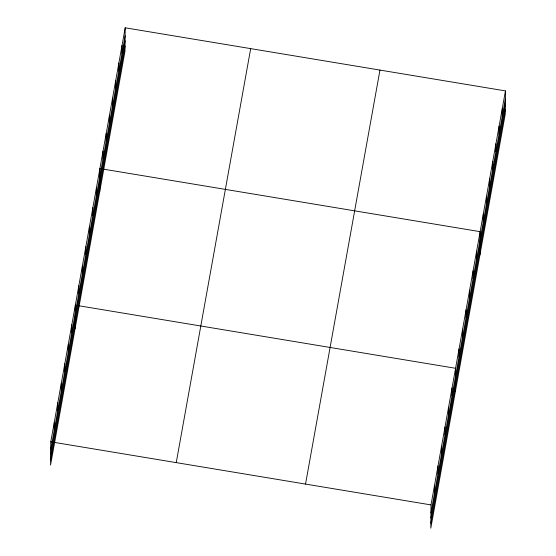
<?xml version="1.0" encoding="UTF-8"?>
<svg xmlns="http://www.w3.org/2000/svg" width="556" height="556" viewBox="0 0 556 556"><rect width="100%" height="100%" fill="white"/><g stroke="black" fill="none" stroke-linecap="round" stroke-linejoin="round"><path stroke-width="0.83" d="M125.197 27.8L50.77 441.805L50.561 465.094L124.996 51.089L125.197 27.8L505.439 90.906L505.23 114.195L430.803 528.2L431.004 504.911L505.439 90.906M54.21 430.295L54.279 422.282M57.713 410.773L57.782 402.766M61.223 391.257L61.292 383.251M64.732 371.742L64.802 363.735M68.242 352.226L68.312 344.213M71.752 332.703L71.821 324.697M75.129 328.471L75.331 305.181L77.034 305.466M78.771 293.672L78.841 285.666M82.281 274.157L82.351 266.143M85.784 254.641L85.853 246.628M89.294 235.118L89.363 227.112M92.803 215.603L92.873 207.596M96.313 196.087L96.383 188.081M99.691 191.855L99.892 168.558L101.602 168.843M102.985 158.974L103.055 150.968M106.147 141.377L106.217 133.37M109.31 123.786L109.379 115.773M112.479 106.189L112.548 98.183M115.641 88.592L115.711 80.585M118.803 71.001L118.873 62.988M121.966 53.404L122.035 45.397M434.445 493.401L434.514 485.388M437.954 473.879L438.024 465.872M441.464 454.363L441.533 446.357M444.967 434.848L445.043 426.841M448.477 415.332L448.546 407.326M451.986 395.816L452.056 387.803M455.364 391.577L455.566 368.287L78.743 305.744M459.006 356.778L459.075 348.772M462.516 337.263L462.585 329.256M466.025 317.747L466.095 309.734M469.535 298.224L469.605 290.218M473.038 278.709L473.114 270.702M476.548 259.193L476.617 251.187M479.925 254.961L480.127 231.664L103.305 169.128M483.22 222.08L483.289 214.074M486.389 204.483L486.458 196.476M489.551 186.892L489.621 178.879M492.713 169.295L492.783 161.289M495.876 151.698L495.945 143.691M499.038 134.107L499.107 126.094M502.2 116.51L502.27 108.503M50.7 449.811L125.128 35.806M50.652 454.857L125.086 40.852M50.61 460.048L125.037 46.051M176.245 462.627L250.68 48.622M305.529 484.081L379.957 70.084M430.935 512.917L505.362 98.912M430.893 517.963L505.321 103.958M430.844 523.154L505.279 109.157M50.77 441.805L52.472 442.083M54.182 442.367L431.004 504.911"/></g></svg>
